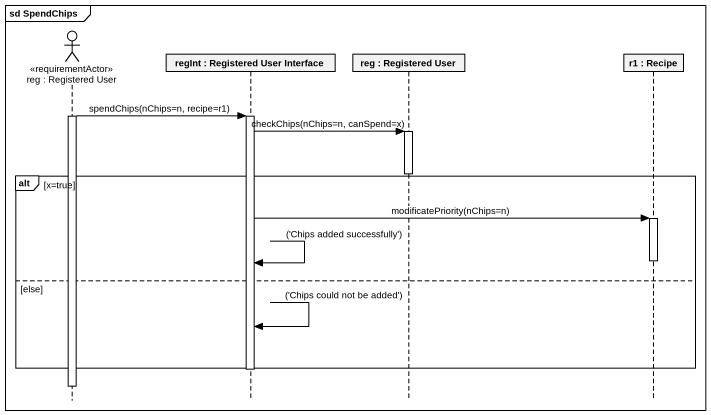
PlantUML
@startuml
mainframe sd SpendChips
hide footbox
actor "reg : Registered User" as reg <<requirementActor>>
participant "regInt : Registered User Interface" as regInt
participant "reg : Registered User" as reg_2
participant "r1 : Recipe" as r1

activate reg
reg -> regInt : spendChips(nChips=n, recipe=r1)
activate regInt
regInt -> reg_2 : checkChips(nChips=n, canSpend=x)
activate reg_2
deactivate reg_2
alt x=true
  regInt -> r1 : modificatePriority(nChips=n)
  activate r1
  deactivate r1
  regInt -> regInt : ('Chips added successfully')
else else
  regInt -> regInt : ('Chips could not be added')
end
deactivate regInt
deactivate reg
@enduml
